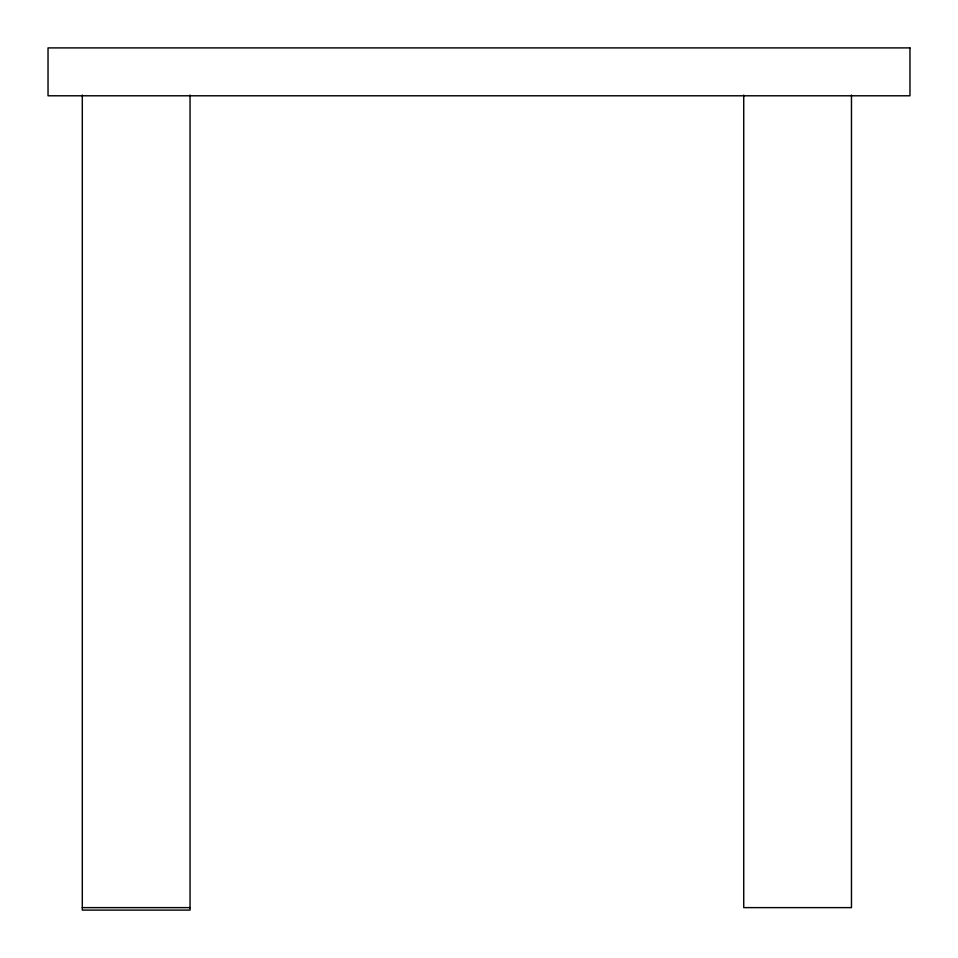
<?xml version="1.0" encoding="UTF-8"?>
<svg xmlns="http://www.w3.org/2000/svg" width="958" height="958" viewBox="0 0 958 958"><rect width="100%" height="100%" fill="white"/><g stroke="black" fill="none" stroke-linecap="round" stroke-linejoin="round"><path stroke-width="1.44" d="M82.304 907.621L190.043 907.621M851.47 95.058L851.47 907.621L743.731 907.621L743.731 95.058M190.043 95.058L190.043 910.1L82.304 910.1L82.304 95.058M909.968 47.9L48.032 47.9L48.032 95.788L909.968 95.788L909.968 47.9"/></g></svg>
